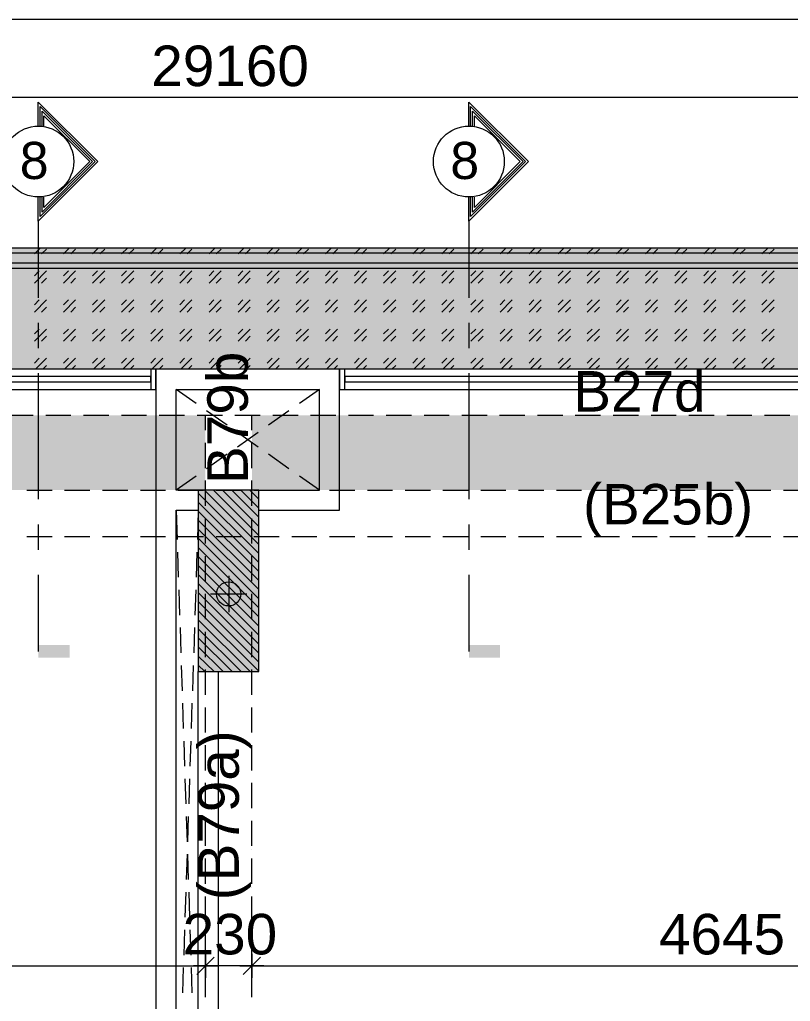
# Model space of a CAD drawing. Header units: millimetres. Extents: x -1303 to 98744, y -1303 to 90097.
# Drawn here: x 40278 to 44098, y 35157 to 40026 of the extents above; entities that cross this region are included whole.
import ezdxf

# ---------------------------------------------------------------- set-up
doc = ezdxf.new("R2010")
doc.units = ezdxf.units.MM
doc.layers.add('PDF_Geometry', color=7, linetype='Continuous')
doc.layers.add('PDF_Text', color=7, linetype='Continuous')
doc.layers.add('PDF_Solid Fills', color=192, linetype='Continuous', true_color=0xc2c0c0c0)
doc.styles.add('PDF ArialMT', font='arial.ttf')
doc.styles.get("Standard").update_dxf_attribs({"font": 'arial.ttf'})

msp = doc.modelspace()

# ---------------------------------------------------------------- hatches: boundary and pattern name
at = {"layer": 'PDF_Solid Fills', "true_color": 0x0000b2}
h = msp.add_hatch(color=254, dxfattribs=at)
h.paths.add_polyline_path([(75224.26012, 16872.72168), (74624.31541, 16872.72168), (74624.31541, 25187.75188), (75224.26012, 25187.75188)], flags=0)
h.paths.add_polyline_path([(74624.31541, 38292.73421), (74624.31541, 29377.68079), (75224.26012, 29377.68079), (75224.26012, 38892.67479), (59994.31175, 38892.67479), (59994.31175, 38292.73421)], flags=0)
h.paths.add_polyline_path([(26734.27358, 38892.67479), (26734.27358, 38292.73421), (55894.25843, 38292.73421), (55894.25843, 38892.67479)], flags=0)

# ---------------------------------------------------------------- linework, layer by layer
at = {"layer": 'PDF_Geometry', "color": 222, "lineweight": 0, "true_color": 0xb8008a}
for points in [[(75204.2019, 40026.20351), (26753.73881, 40026.20351)], [(55873.94815, 39639.44447), (26753.73881, 39639.44447)]]:
    msp.add_lwpolyline(points, dxfattribs=at)
at = {"layer": 'PDF_Geometry', "color": 1, "lineweight": 0}
for points in [[(40369.80062, 39498.11547), (40369.80062, 39617.44406), (40665.15719, 39322.08337), (40369.80062, 39026.72679), (40369.80062, 39146.0554)], [(40379.1107, 39498.11547), (40379.1107, 39594.59241), (40652.46274, 39322.08337), (40379.1107, 39049.57845), (40379.1107, 39146.0554)], [(42504.15731, 39498.11547), (42504.15731, 39617.44406), (42799.51801, 39322.08337), (42504.15731, 39026.72679), (42504.15731, 39146.0554)], [(42513.46739, 39498.11547), (42513.46739, 39594.59241), (42785.97645, 39322.08337), (42513.46739, 39049.57845), (42513.46739, 39146.0554)], [(40389.26378, 39498.11547), (40389.26378, 39571.74077), (40638.92117, 39322.08337), (40389.26378, 39071.58297), (40389.26378, 39146.0554)], [(40398.57386, 39498.11547), (40398.57386, 39549.74036), (40625.37961, 39322.08337), (40398.57386, 39094.43049), (40398.57386, 39146.0554)], [(42522.77748, 39498.11547), (42522.77748, 39571.74077), (42773.28201, 39322.08337), (42522.77748, 39071.58297), (42522.77748, 39146.0554)], [(42532.08757, 39498.11547), (42532.08757, 39549.74036), (42759.74044, 39322.08337), (42532.08757, 39094.43049), (42532.08757, 39146.0554)], [(40369.80062, 39026.72679), (40369.80062, 38646.7406)], [(42504.15731, 39026.72679), (42504.15731, 38646.7406)], [(40369.80062, 38521.4904), (40369.80062, 38397.0832)], [(42504.15731, 38521.4904), (42504.15731, 38397.0832)], [(40369.80062, 38271.83301), (40369.80062, 37647.26389)], [(42504.15731, 38271.83301), (42504.15731, 37647.26389)], [(40369.80062, 37522.0137), (40369.80062, 37396.75937)], [(42504.15731, 37522.0137), (42504.15731, 37396.75937)], [(40369.80062, 37271.50917), (40369.80062, 36892.3701)], [(42504.15731, 37271.50917), (42504.15731, 36892.3701)]]:
    msp.add_lwpolyline(points, dxfattribs=at)
at = {"layer": 'PDF_Geometry', "color": 9, "lineweight": 0, "true_color": 0xc0c0c0}
for points in [[(55894.25843, 38292.1433), (55894.25843, 38892.16652), (26734.27358, 38892.16652), (26734.27358, 38291.29617)], [(55868.86954, 38292.1433), (55868.86954, 38867.62475), (26758.81742, 38867.62475), (26758.81742, 38291.29617)], [(55818.93889, 38292.1433), (55818.93889, 38817.6941), (26808.74807, 38817.6941), (26808.74807, 38291.29617)], [(55793.55, 38292.1433), (55793.55, 38792.30521), (26834.13696, 38792.30521), (26834.13696, 38291.29617)], [(41464.06003, 37592.25463), (41863.51352, 37592.25463), (41863.51352, 38292.1433), (40953.74504, 38292.1433), (40953.74504, 34242.61568), (40764.1755, 34242.61568), (40764.1755, 32527.1715), (40934.27775, 32527.1715), (40934.27775, 18282.31322)], [(41163.62486, 37692.12007), (41053.60634, 37692.12007), (41053.60634, 38192.27786), (41763.64808, 38192.27786), (41664.6339, 38122.03692)], [(41153.47178, 38122.03692), (41053.60634, 38192.27786)], [(41464.06003, 37692.12007), (41763.64808, 37692.12007), (41763.64808, 38192.27786)], [(41306.6481, 38014.55564), (41204.24956, 38086.49082)], [(41613.009, 38086.49082), (41511.45345, 38014.55564)], [(41459.82855, 37978.16655), (41357.42588, 37906.23137)], [(41459.82855, 37906.23137), (41357.42588, 37978.16655)], [(41306.6481, 37870.68528), (41204.24956, 37798.7501)], [(41613.009, 37798.7501), (41511.45345, 37870.68528)], [(41153.47178, 37762.36101), (41053.60634, 37692.12007)], [(41763.64808, 37692.12007), (41664.6339, 37762.36101)], [(41159.39337, 34386.48605), (41163.62486, 34242.61568), (41053.60634, 34242.61568), (41053.60634, 37592.25463), (41163.62486, 37592.25463), (41159.39337, 37447.53715)], [(41053.60634, 37592.25463), (41058.68495, 37447.53715)], [(41060.37919, 37384.91204), (41064.61067, 37260.50897)], [(41156.85614, 37384.91204), (41152.62466, 37260.50897)], [(41067.14791, 37197.87975), (41070.53227, 37072.62955)], [(41150.93041, 37197.87975), (41146.69893, 37072.62955)], [(41073.07364, 37010.85158), (41077.30512, 36885.59725)], [(41145.00882, 37010.85158), (41140.77734, 36885.59725)], [(41078.99523, 36822.97216), (41083.22671, 36697.72196)], [(41138.23597, 36822.97216), (41134.85161, 36697.72196)], [(41163.62486, 35042.36565), (41163.62486, 36792.50466)], [(41263.49029, 35042.36565), (41263.49029, 36792.50466)], [(41084.92096, 36635.93985), (41089.15244, 36510.68966)], [(41132.31437, 36635.93985), (41128.08289, 36510.68966)], [(41091.68967, 36448.06456), (41095.92115, 36323.65736)], [(41126.38865, 36448.06456), (41122.15717, 36323.65736)], [(41097.61541, 36261.03227), (41101.84689, 36135.77794)], [(41120.46293, 36261.03227), (41116.23144, 36135.77794)], [(41103.537, 36073.15284), (41107.76848, 35948.74977)], [(41113.69421, 36073.15284), (41109.46272, 35948.74977)], [(41107.76848, 35886.12054), (41103.537, 35760.87035)], [(41109.46272, 35886.12054), (41113.69421, 35760.87035)], [(41101.84689, 35698.24525), (41097.61541, 35573.83804)], [(41116.23144, 35698.24525), (41120.46293, 35573.83804)], [(41095.92115, 35511.21295), (41091.68967, 35385.96275)], [(41122.15717, 35511.21295), (41126.38865, 35385.96275)], [(41089.15244, 35324.18065), (41084.92096, 35198.93046)], [(41128.08289, 35324.18065), (41132.31437, 35198.93046)]]:
    msp.add_lwpolyline(points, dxfattribs=at)
at = {"layer": 'PDF_Geometry', "lineweight": 0}
for points in [[(40345.25885, 38892.16652), (40220.00452, 38892.16652)], [(40351.18044, 38864.24039), (40379.1107, 38892.16652)], [(40386.72655, 38864.24039), (40411.26831, 38887.93504)], [(40532.28702, 38892.16652), (40407.88395, 38892.16652)], [(40495.05081, 38864.24039), (40523.82406, 38892.16652)], [(40531.44403, 38864.24039), (40555.13867, 38887.93504)], [(40720.16644, 38892.16652), (40594.91625, 38892.16652)], [(40639.7683, 38864.24039), (40667.69442, 38892.16652)], [(40675.31439, 38864.24039), (40699.85616, 38887.93504)], [(40907.19875, 38892.16652), (40782.79154, 38892.16652)], [(40783.63866, 38864.24039), (40812.41191, 38892.16652)], [(40820.02775, 38864.24039), (40843.72653, 38887.93504)], [(40928.35615, 38864.24039), (40956.28227, 38892.16652)], [(40963.89812, 38864.24039), (40988.44401, 38887.93504)], [(41095.07404, 38892.16652), (40969.82384, 38892.16652)], [(41072.22652, 38864.24039), (41100.99976, 38892.16652)], [(41108.6156, 38864.24039), (41132.31437, 38887.93504)], [(41282.95346, 38892.16652), (41157.70326, 38892.16652)], [(41216.944, 38864.24039), (41244.87013, 38892.16652)], [(41252.48596, 38864.24039), (41277.02773, 38887.93504)], [(41469.98576, 38892.16652), (41344.73143, 38892.16652)], [(41360.81436, 38864.24039), (41388.74049, 38892.16652)], [(41397.20345, 38864.24039), (41420.8981, 38887.93504)], [(41504.68473, 38864.24039), (41533.45798, 38892.16652)], [(41657.86105, 38892.16652), (41532.61086, 38892.16652)], [(41541.07382, 38864.24039), (41564.76846, 38887.93504)], [(41649.39809, 38864.24039), (41677.32835, 38892.16652)], [(41684.94418, 38864.24039), (41709.48594, 38887.93504)], [(41844.89335, 38892.16652), (41720.49028, 38892.16652)], [(41793.26845, 38864.24039), (41822.04583, 38892.16652)], [(41829.66167, 38864.24039), (41853.35631, 38887.93504)], [(42032.77278, 38892.16652), (41907.51845, 38892.16652)], [(41937.98594, 38864.24039), (41965.91619, 38892.16652)], [(41973.53204, 38864.24039), (41998.0738, 38887.93504)], [(42081.8563, 38864.24039), (42110.62955, 38892.16652)], [(42219.80507, 38892.16652), (42095.39787, 38892.16652)], [(42118.24952, 38864.24039), (42141.94416, 38887.93504)], [(42226.57379, 38864.24039), (42254.49992, 38892.16652)], [(42262.11988, 38864.24039), (42286.66165, 38887.93504)], [(42407.68036, 38892.16652), (42282.43017, 38892.16652)], [(42370.44416, 38864.24039), (42399.2174, 38892.16652)], [(42406.83324, 38864.24039), (42430.53202, 38887.93504)], [(42594.71266, 38892.16652), (42470.30546, 38892.16652)], [(42515.16165, 38864.24039), (42543.08776, 38892.16652)], [(42550.70361, 38864.24039), (42575.2495, 38887.93504)], [(42782.59209, 38892.16652), (42657.33776, 38892.16652)], [(42659.03201, 38864.24039), (42687.80525, 38892.16652)], [(42695.42109, 38864.24039), (42719.11987, 38887.93504)], [(42802.90237, 38864.24039), (42831.67562, 38892.16652)], [(42839.29146, 38864.24039), (42862.99023, 38887.93504)], [(42970.46738, 38892.16652), (42845.21719, 38892.16652)], [(42947.61986, 38864.24039), (42975.54598, 38892.16652)], [(42984.00895, 38864.24039), (43007.70359, 38887.93504)], [(43157.49968, 38892.16652), (43032.24948, 38892.16652)], [(43091.49022, 38864.24039), (43120.26347, 38892.16652)], [(43127.87931, 38864.24039), (43151.57396, 38887.93504)], [(43345.3791, 38892.16652), (43220.12477, 38892.16652)], [(43236.20358, 38864.24039), (43264.13384, 38892.16652)], [(43271.74967, 38864.24039), (43296.29144, 38887.93504)], [(43380.07395, 38864.24039), (43408.85132, 38892.16652)], [(43532.40727, 38892.16652), (43408.0042, 38892.16652)], [(43416.46716, 38864.24039), (43440.1618, 38887.93504)], [(43524.79143, 38864.24039), (43552.72168, 38892.16652)], [(43560.33753, 38864.24039), (43584.87929, 38887.93504)], [(43720.28669, 38892.16652), (43595.0365, 38892.16652)], [(43668.66179, 38864.24039), (43697.43504, 38892.16652)], [(43705.05501, 38864.24039), (43728.74966, 38887.93504)], [(43907.319, 38892.16652), (43782.91179, 38892.16652)], [(43813.37928, 38864.24039), (43841.30541, 38892.16652)], [(43848.92538, 38864.24039), (43873.46715, 38887.93504)], [(43957.24965, 38864.24039), (43986.02289, 38892.16652)], [(44095.19429, 38892.16652), (43969.94409, 38892.16652)], [(43993.63874, 38864.24039), (44017.33751, 38887.93504)], [(40351.18044, 38719.52291), (40411.26831, 38779.61076)], [(40351.18044, 38755.91199), (40374.87922, 38779.61076)], [(40495.05081, 38719.52291), (40555.13867, 38779.61076)], [(40495.05081, 38755.91199), (40519.59258, 38779.61076)], [(40639.7683, 38719.52291), (40699.85616, 38779.61076)], [(40639.7683, 38755.91199), (40663.46294, 38779.61076)], [(40783.63866, 38719.52291), (40843.72653, 38779.61076)], [(40783.63866, 38755.91199), (40808.18043, 38779.61076)], [(40928.35615, 38719.52291), (40988.44401, 38779.61076)], [(40928.35615, 38755.91199), (40952.05079, 38779.61076)], [(41072.22652, 38719.52291), (41132.31437, 38779.61076)], [(41072.22652, 38755.91199), (41095.92115, 38779.61076)], [(41216.944, 38719.52291), (41277.02773, 38779.61076)], [(41216.944, 38755.91199), (41240.63864, 38779.61076)], [(41360.81436, 38719.52291), (41420.8981, 38779.61076)], [(41360.81436, 38755.91199), (41384.50901, 38779.61076)], [(41504.68473, 38719.52291), (41564.76846, 38779.61076)], [(41504.68473, 38755.91199), (41529.2265, 38779.61076)], [(41649.39809, 38719.52291), (41709.48594, 38779.61076)], [(41649.39809, 38755.91199), (41673.09686, 38779.61076)], [(41793.26845, 38719.52291), (41853.35631, 38779.61076)], [(41793.26845, 38755.91199), (41817.81435, 38779.61076)], [(41937.98594, 38719.52291), (41998.0738, 38779.61076)], [(41937.98594, 38755.91199), (41961.68471, 38779.61076)], [(42081.8563, 38719.52291), (42141.94416, 38779.61076)], [(42081.8563, 38755.91199), (42106.39807, 38779.61076)], [(42226.57379, 38719.52291), (42286.66165, 38779.61076)], [(42226.57379, 38755.91199), (42250.26844, 38779.61076)], [(42370.44416, 38719.52291), (42430.53202, 38779.61076)], [(42370.44416, 38755.91199), (42394.98592, 38779.61076)], [(42515.16165, 38719.52291), (42575.2495, 38779.61076)], [(42515.16165, 38755.91199), (42538.85628, 38779.61076)], [(42659.03201, 38719.52291), (42719.11987, 38779.61076)], [(42659.03201, 38755.91199), (42682.72665, 38779.61076)], [(42802.90237, 38719.52291), (42862.99023, 38779.61076)], [(42802.90237, 38755.91199), (42827.44414, 38779.61076)], [(42947.61986, 38719.52291), (43007.70359, 38779.61076)], [(42947.61986, 38755.91199), (42971.3145, 38779.61076)], [(43091.49022, 38719.52291), (43151.57396, 38779.61076)], [(43091.49022, 38755.91199), (43116.03199, 38779.61076)], [(43236.20358, 38719.52291), (43296.29144, 38779.61076)], [(43236.20358, 38755.91199), (43259.90236, 38779.61076)], [(43380.07395, 38719.52291), (43440.1618, 38779.61076)], [(43380.07395, 38755.91199), (43404.61984, 38779.61076)], [(43524.79143, 38719.52291), (43584.87929, 38779.61076)], [(43524.79143, 38755.91199), (43548.4902, 38779.61076)], [(43668.66179, 38719.52291), (43728.74966, 38779.61076)], [(43668.66179, 38755.91199), (43693.20356, 38779.61076)], [(43813.37928, 38719.52291), (43873.46715, 38779.61076)], [(43813.37928, 38755.91199), (43837.07393, 38779.61076)], [(43957.24965, 38719.52291), (44017.33751, 38779.61076)], [(43957.24965, 38755.91199), (43980.94429, 38779.61076)], [(40386.72655, 38719.52291), (40411.26831, 38744.06467)], [(40531.44403, 38719.52291), (40555.13867, 38744.06467)], [(40675.31439, 38719.52291), (40699.85616, 38744.06467)], [(40820.02775, 38719.52291), (40843.72653, 38744.06467)], [(40963.89812, 38719.52291), (40988.44401, 38744.06467)], [(41108.6156, 38719.52291), (41132.31437, 38744.06467)], [(41252.48596, 38719.52291), (41277.02773, 38744.06467)], [(41397.20345, 38719.52291), (41420.8981, 38744.06467)], [(41541.07382, 38719.52291), (41564.76846, 38744.06467)], [(41684.94418, 38719.52291), (41709.48594, 38744.06467)], [(41829.66167, 38719.52291), (41853.35631, 38744.06467)], [(41973.53204, 38719.52291), (41998.0738, 38744.06467)], [(42118.24952, 38719.52291), (42141.94416, 38744.06467)], [(42262.11988, 38719.52291), (42286.66165, 38744.06467)], [(42406.83324, 38719.52291), (42430.53202, 38744.06467)], [(42550.70361, 38719.52291), (42575.2495, 38744.06467)], [(42695.42109, 38719.52291), (42719.11987, 38744.06467)], [(42839.29146, 38719.52291), (42862.99023, 38744.06467)], [(42984.00895, 38719.52291), (43007.70359, 38744.06467)], [(43127.87931, 38719.52291), (43151.57396, 38744.06467)], [(43271.74967, 38719.52291), (43296.29144, 38744.06467)], [(43416.46716, 38719.52291), (43440.1618, 38744.06467)], [(43560.33753, 38719.52291), (43584.87929, 38744.06467)], [(43705.05501, 38719.52291), (43728.74966, 38744.06467)], [(43848.92538, 38719.52291), (43873.46715, 38744.06467)], [(43993.63874, 38719.52291), (44017.33751, 38744.06467)], [(40351.18044, 38575.65254), (40411.26831, 38635.7404)], [(40351.18044, 38611.19451), (40374.87922, 38635.7404)], [(40495.05081, 38575.65254), (40555.13867, 38635.7404)], [(40495.05081, 38611.19451), (40519.59258, 38635.7404)], [(40639.7683, 38575.65254), (40699.85616, 38635.7404)], [(40639.7683, 38611.19451), (40663.46294, 38635.7404)], [(40783.63866, 38575.65254), (40843.72653, 38635.7404)], [(40783.63866, 38611.19451), (40808.18043, 38635.7404)], [(40928.35615, 38575.65254), (40988.44401, 38635.7404)], [(40928.35615, 38611.19451), (40952.05079, 38635.7404)], [(41072.22652, 38575.65254), (41132.31437, 38635.7404)], [(41072.22652, 38611.19451), (41095.92115, 38635.7404)], [(41216.944, 38575.65254), (41277.02773, 38635.7404)], [(41216.944, 38611.19451), (41240.63864, 38635.7404)], [(41360.81436, 38575.65254), (41420.8981, 38635.7404)], [(41360.81436, 38611.19451), (41384.50901, 38635.7404)], [(41504.68473, 38575.65254), (41564.76846, 38635.7404)], [(41504.68473, 38611.19451), (41529.2265, 38635.7404)], [(41649.39809, 38575.65254), (41709.48594, 38635.7404)], [(41649.39809, 38611.19451), (41673.09686, 38635.7404)], [(41793.26845, 38575.65254), (41853.35631, 38635.7404)], [(41793.26845, 38611.19451), (41817.81435, 38635.7404)], [(41937.98594, 38575.65254), (41998.0738, 38635.7404)], [(41937.98594, 38611.19451), (41961.68471, 38635.7404)], [(42081.8563, 38575.65254), (42141.94416, 38635.7404)], [(42081.8563, 38611.19451), (42106.39807, 38635.7404)], [(42226.57379, 38575.65254), (42286.66165, 38635.7404)], [(42226.57379, 38611.19451), (42250.26844, 38635.7404)], [(42370.44416, 38575.65254), (42430.53202, 38635.7404)], [(42370.44416, 38611.19451), (42394.98592, 38635.7404)], [(42515.16165, 38575.65254), (42575.2495, 38635.7404)], [(42515.16165, 38611.19451), (42538.85628, 38635.7404)], [(42659.03201, 38575.65254), (42719.11987, 38635.7404)], [(42659.03201, 38611.19451), (42682.72665, 38635.7404)], [(42802.90237, 38575.65254), (42862.99023, 38635.7404)], [(42802.90237, 38611.19451), (42827.44414, 38635.7404)], [(42947.61986, 38575.65254), (43007.70359, 38635.7404)], [(42947.61986, 38611.19451), (42971.3145, 38635.7404)], [(43091.49022, 38575.65254), (43151.57396, 38635.7404)], [(43091.49022, 38611.19451), (43116.03199, 38635.7404)], [(43236.20358, 38575.65254), (43296.29144, 38635.7404)], [(43236.20358, 38611.19451), (43259.90236, 38635.7404)], [(43380.07395, 38575.65254), (43440.1618, 38635.7404)], [(43380.07395, 38611.19451), (43404.61984, 38635.7404)], [(43524.79143, 38575.65254), (43584.87929, 38635.7404)], [(43524.79143, 38611.19451), (43548.4902, 38635.7404)], [(43668.66179, 38575.65254), (43728.74966, 38635.7404)], [(43668.66179, 38611.19451), (43693.20356, 38635.7404)], [(43813.37928, 38575.65254), (43873.46715, 38635.7404)], [(43813.37928, 38611.19451), (43837.07393, 38635.7404)], [(43957.24965, 38575.65254), (44017.33751, 38635.7404)], [(43957.24965, 38611.19451), (43980.94429, 38635.7404)], [(40386.72655, 38575.65254), (40411.26831, 38599.34718)], [(40531.44403, 38575.65254), (40555.13867, 38599.34718)], [(40675.31439, 38575.65254), (40699.85616, 38599.34718)], [(40820.02775, 38575.65254), (40843.72653, 38599.34718)], [(40963.89812, 38575.65254), (40988.44401, 38599.34718)], [(41108.6156, 38575.65254), (41132.31437, 38599.34718)], [(41252.48596, 38575.65254), (41277.02773, 38599.34718)], [(41397.20345, 38575.65254), (41420.8981, 38599.34718)], [(41541.07382, 38575.65254), (41564.76846, 38599.34718)], [(41684.94418, 38575.65254), (41709.48594, 38599.34718)], [(41829.66167, 38575.65254), (41853.35631, 38599.34718)], [(41973.53204, 38575.65254), (41998.0738, 38599.34718)], [(42118.24952, 38575.65254), (42141.94416, 38599.34718)], [(42262.11988, 38575.65254), (42286.66165, 38599.34718)], [(42406.83324, 38575.65254), (42430.53202, 38599.34718)], [(42550.70361, 38575.65254), (42575.2495, 38599.34718)], [(42695.42109, 38575.65254), (42719.11987, 38599.34718)], [(42839.29146, 38575.65254), (42862.99023, 38599.34718)], [(42984.00895, 38575.65254), (43007.70359, 38599.34718)], [(43127.87931, 38575.65254), (43151.57396, 38599.34718)], [(43271.74967, 38575.65254), (43296.29144, 38599.34718)], [(43416.46716, 38575.65254), (43440.1618, 38599.34718)], [(43560.33753, 38575.65254), (43584.87929, 38599.34718)], [(43705.05501, 38575.65254), (43728.74966, 38599.34718)], [(43848.92538, 38575.65254), (43873.46715, 38599.34718)], [(43993.63874, 38575.65254), (44017.33751, 38599.34718)], [(40351.18044, 38430.93505), (40411.26831, 38491.02292)], [(40351.18044, 38467.32414), (40374.87922, 38491.02292)], [(40495.05081, 38430.93505), (40555.13867, 38491.02292)], [(40495.05081, 38467.32414), (40519.59258, 38491.02292)], [(40639.7683, 38430.93505), (40699.85616, 38491.02292)], [(40639.7683, 38467.32414), (40663.46294, 38491.02292)], [(40783.63866, 38430.93505), (40843.72653, 38491.02292)], [(40783.63866, 38467.32414), (40808.18043, 38491.02292)], [(40928.35615, 38430.93505), (40988.44401, 38491.02292)], [(40928.35615, 38467.32414), (40952.05079, 38491.02292)], [(41072.22652, 38430.93505), (41132.31437, 38491.02292)], [(41072.22652, 38467.32414), (41095.92115, 38491.02292)], [(41216.944, 38430.93505), (41277.02773, 38491.02292)], [(41216.944, 38467.32414), (41240.63864, 38491.02292)], [(41360.81436, 38430.93505), (41420.8981, 38491.02292)], [(41360.81436, 38467.32414), (41384.50901, 38491.02292)], [(41504.68473, 38430.93505), (41564.76846, 38491.02292)], [(41504.68473, 38467.32414), (41529.2265, 38491.02292)], [(41649.39809, 38430.93505), (41709.48594, 38491.02292)], [(41649.39809, 38467.32414), (41673.09686, 38491.02292)], [(41793.26845, 38430.93505), (41853.35631, 38491.02292)], [(41793.26845, 38467.32414), (41817.81435, 38491.02292)], [(41937.98594, 38430.93505), (41998.0738, 38491.02292)], [(41937.98594, 38467.32414), (41961.68471, 38491.02292)], [(42081.8563, 38430.93505), (42141.94416, 38491.02292)], [(42081.8563, 38467.32414), (42106.39807, 38491.02292)], [(42226.57379, 38430.93505), (42286.66165, 38491.02292)], [(42226.57379, 38467.32414), (42250.26844, 38491.02292)], [(42370.44416, 38430.93505), (42430.53202, 38491.02292)], [(42370.44416, 38467.32414), (42394.98592, 38491.02292)], [(42515.16165, 38430.93505), (42575.2495, 38491.02292)], [(42515.16165, 38467.32414), (42538.85628, 38491.02292)], [(42659.03201, 38430.93505), (42719.11987, 38491.02292)], [(42659.03201, 38467.32414), (42682.72665, 38491.02292)], [(42802.90237, 38430.93505), (42862.99023, 38491.02292)], [(42802.90237, 38467.32414), (42827.44414, 38491.02292)], [(42947.61986, 38430.93505), (43007.70359, 38491.02292)], [(42947.61986, 38467.32414), (42971.3145, 38491.02292)], [(43091.49022, 38430.93505), (43151.57396, 38491.02292)], [(43091.49022, 38467.32414), (43116.03199, 38491.02292)], [(43236.20358, 38430.93505), (43296.29144, 38491.02292)], [(43236.20358, 38467.32414), (43259.90236, 38491.02292)], [(43380.07395, 38430.93505), (43440.1618, 38491.02292)], [(43380.07395, 38467.32414), (43404.61984, 38491.02292)], [(43524.79143, 38430.93505), (43584.87929, 38491.02292)], [(43524.79143, 38467.32414), (43548.4902, 38491.02292)], [(43668.66179, 38430.93505), (43728.74966, 38491.02292)], [(43668.66179, 38467.32414), (43693.20356, 38491.02292)], [(43813.37928, 38430.93505), (43873.46715, 38491.02292)], [(43813.37928, 38467.32414), (43837.07393, 38491.02292)], [(43957.24965, 38430.93505), (44017.33751, 38491.02292)], [(43957.24965, 38467.32414), (43980.94429, 38491.02292)], [(40386.72655, 38430.93505), (40411.26831, 38455.47682)], [(40531.44403, 38430.93505), (40555.13867, 38455.47682)], [(40675.31439, 38430.93505), (40699.85616, 38455.47682)], [(40820.02775, 38430.93505), (40843.72653, 38455.47682)], [(40963.89812, 38430.93505), (40988.44401, 38455.47682)], [(41108.6156, 38430.93505), (41132.31437, 38455.47682)], [(41252.48596, 38430.93505), (41277.02773, 38455.47682)], [(41397.20345, 38430.93505), (41420.8981, 38455.47682)], [(41541.07382, 38430.93505), (41564.76846, 38455.47682)], [(41684.94418, 38430.93505), (41709.48594, 38455.47682)], [(41829.66167, 38430.93505), (41853.35631, 38455.47682)], [(41973.53204, 38430.93505), (41998.0738, 38455.47682)], [(42118.24952, 38430.93505), (42141.94416, 38455.47682)], [(42262.11988, 38430.93505), (42286.66165, 38455.47682)], [(42406.83324, 38430.93505), (42430.53202, 38455.47682)], [(42550.70361, 38430.93505), (42575.2495, 38455.47682)], [(42695.42109, 38430.93505), (42719.11987, 38455.47682)], [(42839.29146, 38430.93505), (42862.99023, 38455.47682)], [(42984.00895, 38430.93505), (43007.70359, 38455.47682)], [(43127.87931, 38430.93505), (43151.57396, 38455.47682)], [(43271.74967, 38430.93505), (43296.29144, 38455.47682)], [(43416.46716, 38430.93505), (43440.1618, 38455.47682)], [(43560.33753, 38430.93505), (43584.87929, 38455.47682)], [(43705.05501, 38430.93505), (43728.74966, 38455.47682)], [(43848.92538, 38430.93505), (43873.46715, 38455.47682)], [(43993.63874, 38430.93505), (44017.33751, 38455.47682)], [(40351.18044, 38322.61078), (40374.87922, 38347.15255)], [(40356.25905, 38292.1433), (40411.26831, 38347.15255)], [(40495.05081, 38322.61078), (40519.59258, 38347.15255)], [(40500.97654, 38292.1433), (40555.13867, 38347.15255)], [(40639.7683, 38322.61078), (40663.46294, 38347.15255)], [(40644.84691, 38292.1433), (40699.85616, 38347.15255)], [(40783.63866, 38322.61078), (40808.18043, 38347.15255)], [(40789.56439, 38292.1433), (40843.72653, 38347.15255)], [(40928.35615, 38322.61078), (40952.05079, 38347.15255)], [(40933.43475, 38292.1433), (40988.44401, 38347.15255)], [(41072.22652, 38322.61078), (41095.92115, 38347.15255)], [(41077.30512, 38292.1433), (41132.31437, 38347.15255)], [(41216.944, 38322.61078), (41240.63864, 38347.15255)], [(41222.01848, 38292.1433), (41277.02773, 38347.15255)], [(41360.81436, 38322.61078), (41384.50901, 38347.15255)], [(41365.88884, 38292.1433), (41420.8981, 38347.15255)], [(41504.68473, 38322.61078), (41529.2265, 38347.15255)], [(41510.60632, 38292.1433), (41564.76846, 38347.15255)], [(41649.39809, 38322.61078), (41673.09686, 38347.15255)], [(41654.47669, 38292.1433), (41709.48594, 38347.15255)], [(41793.26845, 38322.61078), (41817.81435, 38347.15255)], [(41799.19418, 38292.1433), (41853.35631, 38347.15255)], [(41937.98594, 38322.61078), (41961.68471, 38347.15255)], [(41943.06454, 38292.1433), (41998.0738, 38347.15255)], [(42081.8563, 38322.61078), (42106.39807, 38347.15255)], [(42087.78203, 38292.1433), (42141.94416, 38347.15255)], [(42226.57379, 38322.61078), (42250.26844, 38347.15255)], [(42231.6524, 38292.1433), (42286.66165, 38347.15255)], [(42370.44416, 38322.61078), (42394.98592, 38347.15255)], [(42375.52276, 38292.1433), (42430.53202, 38347.15255)], [(42515.16165, 38322.61078), (42538.85628, 38347.15255)], [(42520.24024, 38292.1433), (42575.2495, 38347.15255)], [(42659.03201, 38322.61078), (42682.72665, 38347.15255)], [(42664.11061, 38292.1433), (42719.11987, 38347.15255)], [(42802.90237, 38322.61078), (42827.44414, 38347.15255)], [(42808.82397, 38292.1433), (42862.99023, 38347.15255)], [(42947.61986, 38322.61078), (42971.3145, 38347.15255)], [(42952.69433, 38292.1433), (43007.70359, 38347.15255)], [(43091.49022, 38322.61078), (43116.03199, 38347.15255)], [(43097.41182, 38292.1433), (43151.57396, 38347.15255)], [(43236.20358, 38322.61078), (43259.90236, 38347.15255)], [(43241.28218, 38292.1433), (43296.29144, 38347.15255)], [(43380.07395, 38322.61078), (43404.61984, 38347.15255)], [(43385.99967, 38292.1433), (43440.1618, 38347.15255)], [(43524.79143, 38322.61078), (43548.4902, 38347.15255)], [(43529.87003, 38292.1433), (43584.87929, 38347.15255)], [(43668.66179, 38322.61078), (43693.20356, 38347.15255)], [(43673.7404, 38292.1433), (43728.74966, 38347.15255)], [(43813.37928, 38322.61078), (43837.07393, 38347.15255)], [(43818.45789, 38292.1433), (43873.46715, 38347.15255)], [(43957.24965, 38322.61078), (43980.94429, 38347.15255)], [(43962.32825, 38292.1433), (44017.33751, 38347.15255)], [(40392.64814, 38292.1433), (40411.26831, 38310.75933)], [(40536.5185, 38292.1433), (40555.13867, 38310.75933)], [(40681.23599, 38292.1433), (40699.85616, 38310.75933)], [(40825.10635, 38292.1433), (40843.72653, 38310.75933)], [(40969.82384, 38292.1433), (40988.44401, 38310.75933)], [(41113.69421, 38292.1433), (41132.31437, 38310.75933)], [(41257.56457, 38292.1433), (41277.02773, 38310.75933)], [(41402.28206, 38292.1433), (41420.8981, 38310.75933)], [(41546.15242, 38292.1433), (41564.76846, 38310.75933)], [(41690.86991, 38292.1433), (41709.48594, 38310.75933)], [(41834.74027, 38292.1433), (41853.35631, 38310.75933)], [(41979.45363, 38292.1433), (41998.0738, 38310.75933)], [(42123.324, 38292.1433), (42141.94416, 38310.75933)], [(42268.04148, 38292.1433), (42286.66165, 38310.75933)], [(42411.91184, 38292.1433), (42430.53202, 38310.75933)], [(42555.78221, 38292.1433), (42575.2495, 38310.75933)], [(42700.4997, 38292.1433), (42719.11987, 38310.75933)], [(42844.37006, 38292.1433), (42862.99023, 38310.75933)], [(42989.08755, 38292.1433), (43007.70359, 38310.75933)], [(43132.95792, 38292.1433), (43151.57396, 38310.75933)], [(43277.6754, 38292.1433), (43296.29144, 38310.75933)], [(43421.54576, 38292.1433), (43440.1618, 38310.75933)], [(43566.25912, 38292.1433), (43584.87929, 38310.75933)], [(43710.12949, 38292.1433), (43728.74966, 38310.75933)], [(43854.84697, 38292.1433), (43873.46715, 38310.75933)], [(43998.71733, 38292.1433), (44017.33751, 38310.75933)], [(41194.09235, 37692.12007), (41464.06003, 37422.99538)], [(41238.9444, 37692.12007), (41464.06003, 37467.85156)], [(41283.80058, 37692.12007), (41464.06003, 37512.70361)], [(41329.49975, 37692.12007), (41464.06003, 37557.55566)], [(41374.3518, 37692.12007), (41464.06003, 37602.41184)], [(41419.20799, 37692.12007), (41464.06003, 37647.26389)], [(41163.62486, 37677.73138), (41464.06003, 37378.14333)], [(41163.62486, 37632.87933), (41464.06003, 37333.28715)], [(41163.62486, 37588.02315), (41464.06003, 37288.4351)], [(41163.62486, 37543.1711), (41464.06003, 37243.58305)], [(41163.62486, 37498.31492), (41464.06003, 37198.72687)], [(41163.62486, 37453.46287), (41464.06003, 37153.0277)], [(41163.62486, 37408.61082), (41464.06003, 37108.17565)], [(41163.62486, 37363.75464), (41464.06003, 37063.31946)], [(41163.62486, 37318.90259), (41464.06003, 37018.46742)], [(41163.62486, 37274.04641), (41464.06003, 36973.61124)], [(41163.62486, 37229.19436), (41464.06003, 36928.75919)], [(41163.62486, 37184.34231), (41464.06003, 36883.90714)], [(41163.62486, 37139.48613), (41464.06003, 36839.05095)], [(41163.62486, 37093.78696), (41464.06003, 36794.19891)], [(41163.62486, 37048.93491), (41420.8981, 36792.50466)], [(41163.62486, 37004.07873), (41376.04605, 36792.50466)], [(41163.62486, 36959.22668), (41331.194, 36792.50466)], [(41163.62486, 36914.3705), (41286.33781, 36792.50466)], [(41163.62486, 36869.51845), (41241.48577, 36792.50466)], [(41163.62486, 36824.6664), (41196.62959, 36792.50466)], [(41199.17096, 36051.99543), (41199.17096, 36051.99543)], [(41199.17096, 36051.99543), (41199.17096, 36051.99543)], [(41428.51807, 36051.99543), (41428.51807, 36051.99543)], [(41428.51807, 36051.99543), (41428.51807, 36051.99543)], [(41199.17096, 35974.13865), (41199.17096, 35974.13865)], [(41199.17096, 35974.13865), (41199.17096, 35974.13865)], [(41428.51807, 35974.13865), (41428.51807, 35974.13865)], [(41428.51807, 35974.13865), (41428.51807, 35974.13865)], [(41199.17096, 35911.50943), (41199.17096, 35911.50943)], [(41199.17096, 35911.50943), (41199.17096, 35911.50943)], [(41428.51807, 35911.50943), (41428.51807, 35911.50943)], [(41428.51807, 35911.50943), (41428.51807, 35911.50943)], [(41199.17096, 35848.88433), (41199.17096, 35848.88433)], [(41199.17096, 35848.88433), (41199.17096, 35848.88433)], [(41428.51807, 35848.88433), (41428.51807, 35848.88433)], [(41428.51807, 35848.88433), (41428.51807, 35848.88433)], [(41199.17096, 35786.25923), (41199.17096, 35786.25923)], [(41199.17096, 35786.25923), (41199.17096, 35786.25923)], [(41428.51807, 35786.25923), (41428.51807, 35786.25923)], [(41428.51807, 35786.25923), (41428.51807, 35786.25923)], [(41199.17096, 35723.63414), (41199.17096, 35723.63414)], [(41199.17096, 35723.63414), (41199.17096, 35723.63414)], [(41428.51807, 35723.63414), (41428.51807, 35723.63414)], [(41428.51807, 35723.63414), (41428.51807, 35723.63414)], [(41199.17096, 35661.00904), (41199.17096, 35661.00904)], [(41199.17096, 35661.00904), (41199.17096, 35661.00904)], [(41428.51807, 35661.00904), (41428.51807, 35661.00904)], [(41428.51807, 35661.00904), (41428.51807, 35661.00904)], [(41199.17096, 35599.22693), (41199.17096, 35599.22693)], [(41199.17096, 35599.22693), (41199.17096, 35599.22693)], [(41428.51807, 35599.22693), (41428.51807, 35599.22693)], [(41428.51807, 35599.22693), (41428.51807, 35599.22693)], [(41199.17096, 35536.60184), (41199.17096, 35536.60184)], [(41199.17096, 35536.60184), (41199.17096, 35536.60184)], [(41428.51807, 35536.60184), (41428.51807, 35536.60184)], [(41428.51807, 35536.60184), (41428.51807, 35536.60184)], [(41199.17096, 35473.97674), (41199.17096, 35473.97674)], [(41199.17096, 35473.97674), (41199.17096, 35473.97674)], [(41428.51807, 35473.97674), (41428.51807, 35473.97674)], [(41428.51807, 35473.97674), (41428.51807, 35473.97674)], [(41199.17096, 35411.35164), (41199.17096, 35411.35164)], [(41199.17096, 35411.35164), (41199.17096, 35411.35164)], [(41428.51807, 35411.35164), (41428.51807, 35411.35164)], [(41428.51807, 35411.35164), (41428.51807, 35411.35164)], [(41199.17096, 35332.64361), (41199.17096, 35332.64361)], [(41199.17096, 35332.64361), (41199.17096, 35332.64361)], [(41428.51807, 35332.64361), (41428.51807, 35332.64361)], [(41428.51807, 35332.64361), (41428.51807, 35332.64361)]]:
    msp.add_lwpolyline(points, dxfattribs=at)
at = {"layer": 'PDF_Geometry', "color": 9, "lineweight": 0, "true_color": 0xc0c0c0}
for points in [[(39153.67123, 38192.27786), (40953.74336, 38192.27786), (40953.74336, 38292.14082), (39153.67123, 38292.14082)], [(40927.50903, 38192.27786), (40953.74421, 38192.27786), (40953.74421, 38292.14082), (40927.50903, 38292.14082)], [(41863.51352, 38192.27786), (46073.83743, 38192.27786), (46073.83743, 38292.14082), (41863.51352, 38292.14082)], [(41863.51352, 38192.27786), (41889.74871, 38192.27786), (41889.74871, 38292.14082), (41863.51352, 38292.14082)], [(39179.90725, 38229.51819), (40927.50903, 38229.51819), (40927.50903, 38255.75338), (39179.90725, 38255.75338)], [(41889.74953, 38229.51819), (46047.60296, 38229.51819), (46047.60296, 38255.75338), (41889.74953, 38255.75338)]]:
    msp.add_lwpolyline(points, close=True, dxfattribs=at)
at = {"layer": 'PDF_Geometry', "color": 157, "lineweight": 0, "true_color": 0x3f5f7f}
for points in [[(40345.25885, 38292.1433), (40220.00452, 38292.1433)], [(40532.28702, 38292.1433), (40407.88395, 38292.1433)], [(40720.16644, 38292.1433), (40594.91625, 38292.1433)], [(40907.19875, 38292.1433), (40782.79154, 38292.1433)], [(41095.07404, 38292.1433), (40969.82384, 38292.1433)], [(41282.95346, 38292.1433), (41157.70326, 38292.1433)], [(41469.98576, 38292.1433), (41344.73143, 38292.1433)], [(41657.86105, 38292.1433), (41532.61086, 38292.1433)], [(41844.89335, 38292.1433), (41720.49028, 38292.1433)], [(42032.77278, 38292.1433), (41907.51845, 38292.1433)], [(42219.80507, 38292.1433), (42095.39787, 38292.1433)], [(42407.68036, 38292.1433), (42282.43017, 38292.1433)], [(42594.71266, 38292.1433), (42470.30546, 38292.1433)], [(42782.59209, 38292.1433), (42657.33776, 38292.1433)], [(42970.46738, 38292.1433), (42845.21719, 38292.1433)], [(43157.49968, 38292.1433), (43032.24948, 38292.1433)], [(43345.3791, 38292.1433), (43220.12477, 38292.1433)], [(43532.40727, 38292.1433), (43408.0042, 38292.1433)], [(43720.28669, 38292.1433), (43595.0365, 38292.1433)], [(43907.319, 38292.1433), (43782.91179, 38292.1433)], [(44095.19429, 38292.1433), (43969.94409, 38292.1433)], [(40345.25885, 38061.94905), (40220.00452, 38061.94905)], [(40532.28702, 38061.94905), (40407.88395, 38061.94905)], [(40720.16644, 38061.94905), (40594.91625, 38061.94905)], [(40907.19875, 38061.94905), (40782.79154, 38061.94905)], [(41095.07404, 38061.94905), (40969.82384, 38061.94905)], [(41282.95346, 38061.94905), (41157.70326, 38061.94905)], [(41199.17096, 37990.01387), (41199.17096, 38061.94905)], [(41469.98576, 38061.94905), (41344.73143, 38061.94905)], [(41428.51807, 37990.01387), (41428.51807, 38061.94905)], [(41657.86105, 38061.94905), (41532.61086, 38061.94905)], [(41844.89335, 38061.94905), (41720.49028, 38061.94905)], [(42032.77278, 38061.94905), (41907.51845, 38061.94905)], [(42219.80507, 38061.94905), (42095.39787, 38061.94905)], [(42407.68036, 38061.94905), (42282.43017, 38061.94905)], [(42594.71266, 38061.94905), (42470.30546, 38061.94905)], [(42782.59209, 38061.94905), (42657.33776, 38061.94905)], [(42970.46738, 38061.94905), (42845.21719, 38061.94905)], [(43157.49968, 38061.94905), (43032.24948, 38061.94905)], [(43345.3791, 38061.94905), (43220.12477, 38061.94905)], [(43532.40727, 38061.94905), (43408.0042, 38061.94905)], [(43720.28669, 38061.94905), (43595.0365, 38061.94905)], [(43907.319, 38061.94905), (43782.91179, 38061.94905)], [(44095.19429, 38061.94905), (43969.94409, 38061.94905)], [(41199.17096, 37802.13858), (41199.17096, 37927.38878)], [(41428.51807, 37802.13858), (41428.51807, 37927.38878)], [(41199.17096, 37615.10629), (41199.17096, 37739.50936)], [(41428.51807, 37615.10629), (41428.51807, 37739.50936)], [(40313.94424, 37692.12007), (40439.19443, 37692.12007)], [(40500.97654, 37692.12007), (40626.22673, 37692.12007)], [(40688.85183, 37692.12007), (40814.10616, 37692.12007)], [(40876.73125, 37692.12007), (41001.13845, 37692.12007)], [(41063.76356, 37692.12007), (41189.01374, 37692.12007)], [(41251.63885, 37692.12007), (41376.04605, 37692.12007)], [(41438.67114, 37692.12007), (41563.92547, 37692.12007)], [(41626.55057, 37692.12007), (41750.95364, 37692.12007)], [(41813.58286, 37692.12007), (41938.83306, 37692.12007)], [(42001.45816, 37692.12007), (42126.71248, 37692.12007)], [(42188.49046, 37692.12007), (42313.74066, 37692.12007)], [(42376.36988, 37692.12007), (42501.62008, 37692.12007)], [(42564.24517, 37692.12007), (42688.65238, 37692.12007)], [(42751.27747, 37692.12007), (42876.52767, 37692.12007)], [(42939.15689, 37692.12007), (43063.55996, 37692.12007)], [(43126.18507, 37692.12007), (43251.43939, 37692.12007)], [(43314.06449, 37692.12007), (43438.47169, 37692.12007)], [(43501.09679, 37692.12007), (43626.34698, 37692.12007)], [(43688.97208, 37692.12007), (43814.22641, 37692.12007)], [(43876.00438, 37692.12007), (44001.2587, 37692.12007)], [(44063.88381, 37692.12007), (44189.13399, 37692.12007)], [(41199.17096, 37427.22686), (41199.17096, 37552.48118)], [(41428.51807, 37427.22686), (41428.51807, 37552.48118)], [(40313.94424, 37461.92583), (40439.19443, 37461.92583)], [(40500.97654, 37461.92583), (40626.22673, 37461.92583)], [(40688.85183, 37461.92583), (40814.10616, 37461.92583)], [(40876.73125, 37461.92583), (41001.13845, 37461.92583)], [(41063.76356, 37461.92583), (41189.01374, 37461.92583)], [(41251.63885, 37461.92583), (41376.04605, 37461.92583)], [(41438.67114, 37461.92583), (41563.92547, 37461.92583)], [(41626.55057, 37461.92583), (41750.95364, 37461.92583)], [(41813.58286, 37461.92583), (41938.83306, 37461.92583)], [(42001.45816, 37461.92583), (42126.71248, 37461.92583)], [(42188.49046, 37461.92583), (42313.74066, 37461.92583)], [(42376.36988, 37461.92583), (42501.62008, 37461.92583)], [(42564.24517, 37461.92583), (42688.65238, 37461.92583)], [(42751.27747, 37461.92583), (42876.52767, 37461.92583)], [(42939.15689, 37461.92583), (43063.55996, 37461.92583)], [(43126.18507, 37461.92583), (43251.43939, 37461.92583)], [(43314.06449, 37461.92583), (43438.47169, 37461.92583)], [(43501.09679, 37461.92583), (43626.34698, 37461.92583)], [(43688.97208, 37461.92583), (43814.22641, 37461.92583)], [(43876.00438, 37461.92583), (44001.2587, 37461.92583)], [(44063.88381, 37461.92583), (44189.13399, 37461.92583)], [(41199.17096, 37240.19456), (41199.17096, 37364.60176)], [(41428.51807, 37240.19456), (41428.51807, 37364.60176)], [(41199.17096, 37052.31927), (41199.17096, 37177.56946)], [(41428.51807, 37052.31927), (41428.51807, 37177.56946)], [(41199.17096, 36864.43984), (41199.17096, 36989.69417)], [(41428.51807, 36864.43984), (41428.51807, 36989.69417)], [(41199.17096, 36677.40755), (41199.17096, 36802.66187)], [(41428.51807, 36677.40755), (41428.51807, 36802.66187)], [(41199.17096, 36489.53226), (41199.17096, 36614.78245)], [(41428.51807, 36489.53226), (41428.51807, 36614.78245)], [(41199.17096, 36302.49995), (41199.17096, 36426.90715)], [(41428.51807, 36302.49995), (41428.51807, 36426.90715)], [(41199.17096, 36114.62053), (41199.17096, 36239.87486)], [(41428.51807, 36114.62053), (41428.51807, 36239.87486)], [(41199.17096, 35927.59236), (41199.17096, 36051.99543)], [(41428.51807, 35927.59236), (41428.51807, 36051.99543)], [(41199.17096, 35739.71294), (41199.17096, 35864.96314)], [(41428.51807, 35739.71294), (41428.51807, 35864.96314)], [(41199.17096, 35552.68064), (41199.17096, 35677.08785)], [(41428.51807, 35552.68064), (41428.51807, 35677.08785)], [(41199.17096, 35364.80535), (41199.17096, 35490.05554)], [(41428.51807, 35364.80535), (41428.51807, 35490.05554)], [(41199.17096, 35176.92592), (41199.17096, 35302.17612)], [(41428.51807, 35176.92592), (41428.51807, 35302.17612)]]:
    msp.add_lwpolyline(points, dxfattribs=at)
at = {"layer": 'PDF_Geometry', "color": 5, "lineweight": 0}
msp.add_lwpolyline([(41163.62486, 36792.50466), (41464.06003, 36792.50466), (41464.06003, 37692.11761), (41163.62486, 37692.11761)], close=True, dxfattribs=at)
msp.add_lwpolyline([(41163.62486, 36792.50466), (41464.06003, 36792.50466), (41464.06003, 37692.11761), (41163.62486, 37692.11761)], close=True, dxfattribs=at)
at = {"layer": 'PDF_Geometry', "color": 20, "lineweight": 0, "true_color": 0xff4405}
for points in [[(41314.26807, 37267.27769), (41314.26807, 37087.01824)], [(41223.71272, 37177.56946), (41403.97217, 37177.56946)]]:
    msp.add_lwpolyline(points, dxfattribs=at)
at = {"layer": 'PDF_Geometry', "color": 122, "lineweight": 0, "true_color": 0x00b88a}
for points in [[(41241.48577, 35375.80555), (41156.00902, 35290.32879)], [(41199.17096, 35273.40287), (41199.17096, 35392.73147)], [(41386.20325, 35290.32879), (41471.67587, 35375.80555)], [(41428.51807, 35392.73147), (41428.51807, 35273.40287)], [(41259.25881, 35332.64361), (41139.08309, 35332.64361)], [(41369.27733, 35332.64361), (41488.6018, 35332.64361)]]:
    msp.add_lwpolyline(points, close=True, dxfattribs=at)
for points in [[(36593.62504, 35332.64361), (36574.16188, 35332.64361), (41178.86067, 35332.64361), (41158.54626, 35332.64361)], [(41428.51807, 35332.64361), (41199.17096, 35332.64361)], [(41469.13864, 35332.64361), (41448.82835, 35332.64361), (46053.52714, 35332.64361), (46034.05985, 35332.64361)]]:
    msp.add_lwpolyline(points, dxfattribs=at)
at = {"layer": 'PDF_Geometry', "color": 1, "lineweight": 0}
for centre, radius in [((40370.5541, 39322.44841), 175.76904), ((42504.67761, 39322.38052), 175.70115)]:
    msp.add_circle(centre, radius, dxfattribs=at)
at = {"layer": 'PDF_Geometry', "color": 7, "lineweight": 0, "true_color": 0xffffff}
msp.add_circle((41314.27317, 37177.72965), 60.01032, dxfattribs=at)
at = {"layer": 'PDF_Geometry', "color": 20, "lineweight": 0, "true_color": 0xff4405}
msp.add_circle((41314.29133, 37177.74148), 60.02847, dxfattribs=at)
at = {"layer": 'PDF_Solid Fills', "color": 254, "lineweight": 0, "true_color": 0x00007f}
for points in [[(41199.2536, 38062.71353), (41199.2536, 37692.71099), (36554.27309, 38062.71353), (36554.27309, 37692.71099)], [(46074.25892, 37692.71099), (46074.25892, 38062.71353), (41429.27841, 37692.71099), (41429.27841, 38062.71353)]]:
    msp.add_solid(points, dxfattribs=at)
at = {"layer": 'PDF_Solid Fills', "lineweight": 0}
msp.add_solid([(41164.30255, 36792.67409), (41164.30255, 37692.71099), (41464.31624, 36792.67409), (41464.31624, 37692.71099)], dxfattribs=at)
at = {"layer": 'PDF_Solid Fills', "color": 1, "lineweight": 0}
for points in [[(40370.56096, 36861.56376), (40525.60095, 36861.56376), (40370.56096, 36923.51116), (40525.60095, 36923.51116)], [(42504.66558, 36861.56376), (42659.79235, 36861.56376), (42504.66558, 36923.51116), (42659.79235, 36923.51116)]]:
    msp.add_solid(points, dxfattribs=at)

# ---------------------------------------------------------------- texts
at = {"layer": 'PDF_Text', "char_height": 201.084641, "attachment_point": 4, "style": 'PDF ArialMT'}
for s, insert in [('29160', (40930.59547, 39795.47155)), ('230', (41085.80001, 35488.58335)), ('4645', (43446.99671, 35488.58335))]:
    msp.add_mtext(s, dxfattribs=dict(at, insert=insert))
at = {"layer": 'PDF_Text', "char_height": 184.25244, "attachment_point": 4}
for insert in [(40278.45662, 39326.40776), (42412.69009, 39326.40776)]:
    msp.add_mtext('8', dxfattribs=dict(at, insert=insert))
at = {"layer": 'PDF_Text', "color": 6, "char_height": 201.084641, "attachment_point": 4, "rotation": 90, "style": 'PDF ArialMT'}
for s, insert in [('B79b', (41310.12232, 37723.13263)), ('(B79a)', (41294.39309, 35657.91148))]:
    msp.add_mtext(s, dxfattribs=dict(at, insert=insert))
at = {"layer": 'PDF_Text', "color": 6, "char_height": 201.084641, "attachment_point": 4, "style": 'PDF ArialMT'}
for s, insert in [('B27d', (43021.834, 38181.06242)), ('(B25b)', (43070.6058, 37592.3549))]:
    msp.add_mtext(s, dxfattribs=dict(at, insert=insert))

doc.saveas('drawing.dxf')
